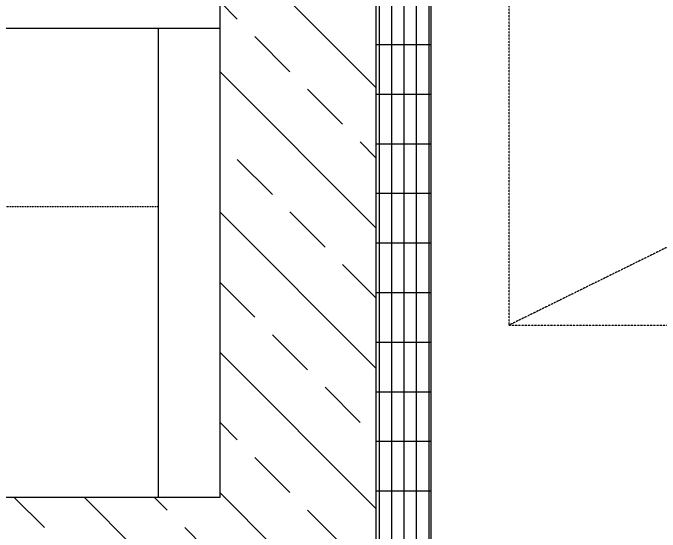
# Model space of a CAD drawing. Header units: millimetres. Extents: x -13147 to 51584, y -41547 to 69958.
# Drawn here: x 43289 to 44118, y 780 to 1445 of the extents above; entities that cross this region are included whole.
import ezdxf

# ---------------------------------------------------------------- set-up
doc = ezdxf.new("R2010")
doc.units = ezdxf.units.MM
doc.linetypes.add('HIDDEN2', pattern=[0.1875, 0.125, -0.0625])
for name, color, linetype in [('02-FIL-G00-L05-ORANGE', 251, 'Continuous'), ('02-FIL-G00-L05-STB', 251, 'Continuous'), ('02-TWA-G00-L05-M0', 251, 'Continuous'), ('02-ZWA-G00-L05-M0', 251, 'Continuous'), ('07-SAN-G00-L05-Küche', 251, 'Continuous'), ('07-SAN-G00-L05-M0', 251, 'Continuous'), ('07_MOB-G00-L05-M0', 251, 'HIDDEN2')]:
    doc.layers.add(name, color=color, linetype=linetype)

msp = doc.modelspace()

# ---------------------------------------------------------------- hatches: boundary and pattern name
at = {"layer": '02-FIL-G00-L05-ORANGE'}
h = msp.add_hatch(dxfattribs=at)
h.set_pattern_fill('GRATE', color=256, scale=20, angle=197.0465413, style=0)
h.set_pattern_definition([(90, (-38458.126, -45395.47), (-15.875, -3e-10), []), (180, (-38458.126, -45395.47), (1e-09, -63.5), [])])
h.paths.add_polyline_path([(43824.505, 1594.5294), (43754.505, 1594.5294), (43754.505, 624.5294), (41184.505, 624.5294), (41184.505, -2175.4706), (41254.505, -2175.4706), (41254.505, 554.5294), (43824.505, 554.5294)])
at = {"layer": '02-FIL-G00-L05-STB'}
h = msp.add_hatch(dxfattribs=at)
h.set_pattern_fill('ANSI33', color=256, scale=20, angle=197.0465413, style=0)
h.set_pattern_definition([(135, (-38458.13, -45395.47), (-89.80256, -89.80256), []), (135, (-38458.13, -45305.67), (-89.80256, -89.80256), [63.5, -31.75])])
h.paths.add_polyline_path([(41184.505, 624.5294), (43754.505, 624.5294), (43754.505, 1594.5294), (46254.505, 1594.5294), (46254.505, 444.5294), (46454.5242, 444.5294), (46454.5887, 444.5294), (46454.505, 1794.5294), (43754.505, 1794.5294), (43754.505, 1984.5294), (43554.505, 1984.5294), (43554.505, 824.5294), (39579.505, 824.5294), (39579.505, 624.5294), (40984.505, 624.5294), (40984.505, -2175.4706), (40924.505, -2175.4706), (40924.505, -2375.4706), (41754.505, -2375.4706), (41754.505, -2550.4706), (41954.505, -2550.4706), (41954.505, -2175.4706), (41184.505, -2175.4706)])

# ---------------------------------------------------------------- linework, layer by layer
at = {"layer": '02-TWA-G00-L05-M0'}
msp.add_line((43754.505, 624.5294), (43754.505, 1594.5294), dxfattribs=at)
msp.add_lwpolyline([(39579.505, 824.5294), (43554.505, 824.5294), (43554.505, 1984.5294)], dxfattribs=at)
at = {"layer": '02-ZWA-G00-L05-M0'}
msp.add_line((43824.505, 554.5294), (43824.505, 1594.5294), dxfattribs=at)
at = {"layer": '07-SAN-G00-L05-Küche', "linetype": 'HIDDEN2', "ltscale": 0.5}
msp.add_line((43475.505, 1196.2734), (41334.5049, 1195.9802), dxfattribs=at)
at = {"layer": '07-SAN-G00-L05-M0'}
msp.add_lwpolyline([(43554.505, 1424.5294), (40684.5049, 1424.5294), (40684.5049, 824.5294), (43554.505, 824.5294)], close=True, dxfattribs=at)
msp.add_lwpolyline([(43475.505, 824.5294), (43475.505, 1424.5294)], dxfattribs=at)
at = {"layer": '07_MOB-G00-L05-M0'}
for points in [[(43924.001, 1044.5294), (46154.545, 1046.9441), (46154.545, 1594.5294), (43924.5047, 1594.5294)], [(45039.505, 1594.5294), (43924.5047, 1044.7778), (43924.5047, 1594.5294), (45039.505, 1044.5294)]]:
    msp.add_lwpolyline(points, dxfattribs=at)

doc.saveas('drawing.dxf')
